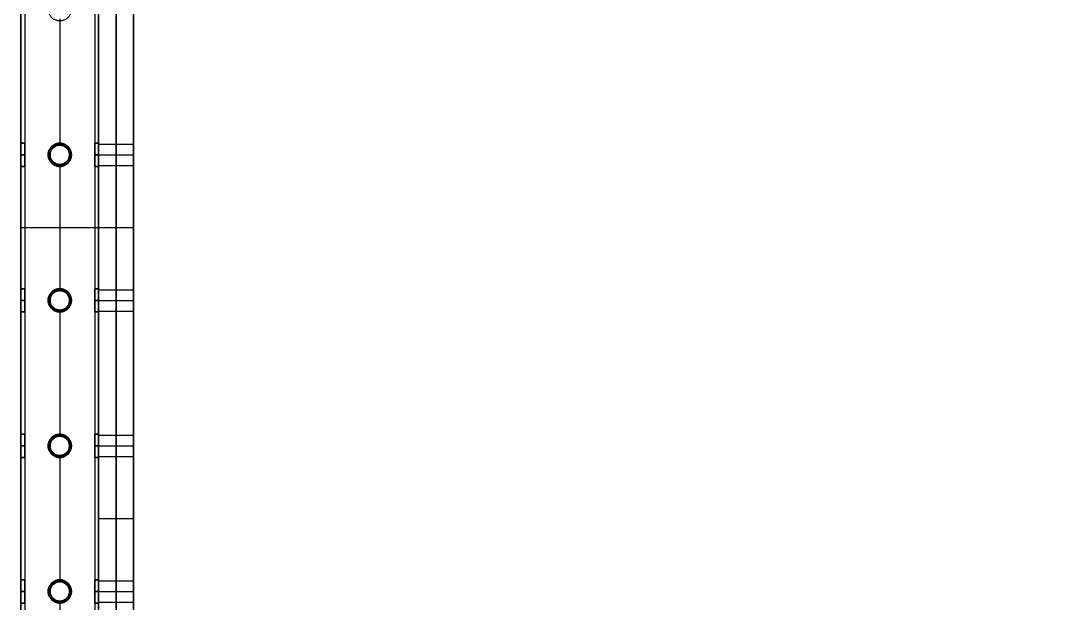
# Model space of a CAD drawing. Header units: millimetres. Extents: x -6529 to 809, y -8611 to 207.
# Drawn here: x -507 to 33, y -344 to -44 of the extents above; entities that cross this region are included whole.
import ezdxf

# ---------------------------------------------------------------- set-up
doc = ezdxf.new("R2010")
doc.units = ezdxf.units.MM
doc.header["$MEASUREMENT"] = 0
doc.layers.add('platen', color=7, linetype='Continuous', true_color=0x007f00)
doc.layers.add('staal', color=5, linetype='Continuous', true_color=0x0000ff)

# ---------------------------------------------------------------- blocks, each defined once
blk = doc.blocks.new('plaat base')
at = {"layer": 'platen'}
for p, q in [((20, -257), (20, -257, 18)), ((14.5, -262.5), (14.5, -262.5, 18)), ((25.5, -262.5), (25.5, -262.5, 18)), ((20, -268), (20, -268, 18))]:
    blk.add_line(p, q, dxfattribs=at)
for points in [[(0, 0), (0, -150), (0, -300)], [(0, 0, 18), (0, -150, 18), (0, -300, 18)], [(0, 0, 9), (0, -150, 9), (0, -300, 9)], [(0, -300), (0, -300, 9), (0, -300, 18)], [(0, -300), (29, -300), (58, -300)], [(0, -300, 18), (29, -300, 18), (58, -300, 18)], [(0, -300, 9), (29, -300, 9), (58, -300, 9)], [(29, -300), (29, -300, 9), (29, -300, 18)], [(58, -300), (58, -300, 9), (58, -300, 18)], [(58, -300), (58, -450), (58, -600)], [(58, -300, 18), (58, -450, 18), (58, -600, 18)], [(58, -300, 9), (58, -450, 9), (58, -600, 9)], [(58, -450), (58, -450, 9), (58, -450, 18)]]:
    blk.add_open_spline(points, degree=2, dxfattribs=at)
for points in [[(25.5, -262.5), (25.5, -268), (20, -268), (14.5, -268), (14.5, -262.5), (14.5, -257), (20, -257), (25.5, -257), (25.5, -262.5)], [(25.5, -262.5, 18), (25.5, -268, 18), (20, -268, 18), (14.5, -268, 18), (14.5, -262.5, 18), (14.5, -257, 18), (20, -257, 18), (25.5, -257, 18), (25.5, -262.5, 18)]]:
    blk.add_rational_spline(points, [1, 0.707106781187, 1, 0.707106781187, 1, 0.707106781187, 1, 0.707106781187, 1], degree=2, knots=[-31.415927, -31.415927, -31.415927, -23.561945, -23.561945, -15.707963, -15.707963, -7.853982, -7.853982, 0, 0, 0], dxfattribs=at)
blk = doc.blocks.new('top plaat')
at = {"layer": 'platen'}
for p, q in [((20, -275), (20, -275, 18)), ((14.5, -280.5), (14.5, -280.5, 18)), ((25.5, -280.5), (25.5, -280.5, 18)), ((20, -286), (20, -286, 18)), ((20, -350), (20, -350, 18)), ((14.5, -355.5), (14.5, -355.5, 18)), ((25.5, -355.5), (25.5, -355.5, 18)), ((20, -361), (20, -361, 18)), ((20, -425), (20, -425, 18)), ((14.5, -430.5), (14.5, -430.5, 18)), ((25.5, -430.5), (25.5, -430.5, 18)), ((20, -436), (20, -436, 18)), ((20, -500), (20, -500, 18)), ((14.5, -505.5), (14.5, -505.5, 18)), ((25.5, -505.5), (25.5, -505.5, 18)), ((20, -511), (20, -511, 18))]:
    blk.add_line(p, q, dxfattribs=at)
for points in [[(0, 0), (0, -309), (0, -618), (0, -927), (0, -1236)], [(0, 0, 18), (0, -309, 18), (0, -618, 18), (0, -927, 18), (0, -1236, 18)], [(0, 0, 9), (0, -309, 9), (0, -618, 9), (0, -927, 9), (0, -1236, 9)]]:
    blk.add_open_spline(points, degree=2, knots=[4655.052018, 4655.052018, 4655.052018, 5274.345164, 5274.345164, 5893.638309, 5893.638309, 5893.638309], dxfattribs=at)
for points, knots in [([(25.5, -280.5), (25.5, -286), (20, -286), (14.5, -286), (14.5, -280.5), (14.5, -275), (20, -275), (25.5, -275), (25.5, -280.5)], [-31.415927, -31.415927, -31.415927, -23.561945, -23.561945, -15.707963, -15.707963, -7.853982, -7.853982, 0, 0, 0]), ([(25.5, -280.5, 18), (25.5, -286, 18), (20, -286, 18), (14.5, -286, 18), (14.5, -280.5, 18), (14.5, -275, 18), (20, -275, 18), (25.5, -275, 18), (25.5, -280.5, 18)], [-31.415927, -31.415927, -31.415927, -23.561945, -23.561945, -15.707963, -15.707963, -7.853982, -7.853982, 0, 0, 0]), ([(25.5, -280.5, 9), (25.5, -275, 9), (20, -275, 9), (14.5, -275, 9), (14.5, -280.5, 9), (14.5, -286, 9), (20, -286, 9), (25.5, -286, 9), (25.5, -280.5, 9)], [0, 0, 0, 7.853982, 7.853982, 15.707963, 15.707963, 23.561945, 23.561945, 31.415927, 31.415927, 31.415927]), ([(25.5, -355.5), (25.5, -361), (20, -361), (14.5, -361), (14.5, -355.5), (14.5, -350), (20, -350), (25.5, -350), (25.5, -355.5)], [-31.415927, -31.415927, -31.415927, -23.561945, -23.561945, -15.707963, -15.707963, -7.853982, -7.853982, 0, 0, 0]), ([(25.5, -355.5, 18), (25.5, -361, 18), (20, -361, 18), (14.5, -361, 18), (14.5, -355.5, 18), (14.5, -350, 18), (20, -350, 18), (25.5, -350, 18), (25.5, -355.5, 18)], [-31.415927, -31.415927, -31.415927, -23.561945, -23.561945, -15.707963, -15.707963, -7.853982, -7.853982, 0, 0, 0]), ([(25.5, -355.5, 9), (25.5, -350, 9), (20, -350, 9), (14.5, -350, 9), (14.5, -355.5, 9), (14.5, -361, 9), (20, -361, 9), (25.5, -361, 9), (25.5, -355.5, 9)], [0, 0, 0, 7.853982, 7.853982, 15.707963, 15.707963, 23.561945, 23.561945, 31.415927, 31.415927, 31.415927]), ([(25.5, -430.5), (25.5, -436), (20, -436), (14.5, -436), (14.5, -430.5), (14.5, -425), (20, -425), (25.5, -425), (25.5, -430.5)], [-31.415927, -31.415927, -31.415927, -23.561945, -23.561945, -15.707963, -15.707963, -7.853982, -7.853982, 0, 0, 0]), ([(25.5, -430.5, 18), (25.5, -436, 18), (20, -436, 18), (14.5, -436, 18), (14.5, -430.5, 18), (14.5, -425, 18), (20, -425, 18), (25.5, -425, 18), (25.5, -430.5, 18)], [-31.415927, -31.415927, -31.415927, -23.561945, -23.561945, -15.707963, -15.707963, -7.853982, -7.853982, 0, 0, 0]), ([(25.5, -430.5, 9), (25.5, -425, 9), (20, -425, 9), (14.5, -425, 9), (14.5, -430.5, 9), (14.5, -436, 9), (20, -436, 9), (25.5, -436, 9), (25.5, -430.5, 9)], [0, 0, 0, 7.853982, 7.853982, 15.707963, 15.707963, 23.561945, 23.561945, 31.415927, 31.415927, 31.415927]), ([(25.5, -505.5), (25.5, -511), (20, -511), (14.5, -511), (14.5, -505.5), (14.5, -500), (20, -500), (25.5, -500), (25.5, -505.5)], [-31.415927, -31.415927, -31.415927, -23.561945, -23.561945, -15.707963, -15.707963, -7.853982, -7.853982, 0, 0, 0]), ([(25.5, -505.5, 18), (25.5, -511, 18), (20, -511, 18), (14.5, -511, 18), (14.5, -505.5, 18), (14.5, -500, 18), (20, -500, 18), (25.5, -500, 18), (25.5, -505.5, 18)], [-31.415927, -31.415927, -31.415927, -23.561945, -23.561945, -15.707963, -15.707963, -7.853982, -7.853982, 0, 0, 0]), ([(25.5, -505.5, 9), (25.5, -500, 9), (20, -500, 9), (14.5, -500, 9), (14.5, -505.5, 9), (14.5, -511, 9), (20, -511, 9), (25.5, -511, 9), (25.5, -505.5, 9)], [0, 0, 0, 7.853982, 7.853982, 15.707963, 15.707963, 23.561945, 23.561945, 31.415927, 31.415927, 31.415927])]:
    blk.add_rational_spline(points, [1, 0.707106781187, 1, 0.707106781187, 1, 0.707106781187, 1, 0.707106781187, 1], degree=2, knots=knots, dxfattribs=at)
blk = doc.blocks.new('plaat laag')
at = {"layer": 'platen'}
for p, q in [((-1.04, -315, 638), (16.96, -315.06, 638)), ((-1.06, -320.5, 643.5), (16.94, -320.56, 643.5)), ((-1.06, -320.5, 632.5), (16.94, -320.56, 632.5)), ((-1.08, -326, 638), (16.92, -326.06, 638)), ((-1.29, -390, -38), (16.71, -390.06, -38)), ((-1.31, -395.5, -43.5), (16.69, -395.56, -43.5)), ((-1.31, -395.5, -32.5), (16.69, -395.56, -32.5)), ((-1.33, -401, -38), (16.67, -401.06, -38)), ((-1.54, -465, -38), (16.46, -465.06, -38)), ((-1.56, -470.5, -43.5), (16.44, -470.56, -43.5)), ((-1.56, -470.5, -32.5), (16.44, -470.56, -32.5)), ((-1.57, -476, -38), (16.43, -476.06, -38)), ((-1.79, -540, -38), (16.21, -540.06, -38)), ((-1.8, -545.5, -43.5), (16.2, -545.56, -43.5)), ((-1.8, -545.5, -32.5), (16.2, -545.56, -32.5)), ((-1.82, -551, -38), (16.18, -551.06, -38))]:
    blk.add_line(p, q, dxfattribs=at)
for points in [[(-1.18, -358), (-0.59, -179), (0, 0)], [(7.82, -358.03), (8.41, -179.03), (9, -0.03)], [(16.82, -358.06), (17.41, -179.06), (18, -0.06)], [(-0.19, -58, 300), (-2.18, -658, 300), (-4.16, -1257.99, 300)], [(-0.19, -58, 658), (-0.69, -208, 658), (-1.18, -358, 658)], [(8.81, -58.03, 658), (8.31, -208.03, 658), (7.82, -358.03, 658)], [(17.81, -58.06, 300), (15.82, -658.06, 300), (13.84, -1258.05, 300)], [(17.81, -58.06, 658), (17.31, -208.06, 658), (16.82, -358.06, 658)], [(-1.18, -358, 600), (-1.68, -508, 600), (-2.18, -658, 600)], [(-2.18, -658, -58), (-1.68, -508, -58), (-1.18, -358, -58)], [(-1.18, -358, 658), (7.82, -358.03, 658), (16.82, -358.06, 658)], [(-1.18, -358, 658), (-1.18, -358, 629), (-1.18, -358, 600)], [(-1.18, -358, 600), (7.82, -358.03, 600), (16.82, -358.06, 600)], [(-1.18, -358, -58), (7.82, -358.03, -58), (16.82, -358.06, -58)], [(-1.18, -358, -58), (-1.18, -358, -29), (-1.18, -358)], [(-1.18, -358), (7.82, -358.03), (16.82, -358.06)], [(-1.18, -358, 629), (7.82, -358.03, 629), (16.82, -358.06, 629)], [(-1.18, -358, -29), (7.82, -358.03, -29), (16.82, -358.06, -29)], [(7.82, -358.03, 600), (7.32, -508.03, 600), (6.82, -658.03, 600)], [(6.82, -658.03, -58), (7.32, -508.03, -58), (7.82, -358.03, -58)], [(7.82, -358.03, 658), (7.82, -358.03, 629), (7.82, -358.03, 600)], [(7.82, -358.03, -58), (7.82, -358.03, -29), (7.82, -358.03)], [(16.82, -358.06, 600), (16.32, -508.06, 600), (15.82, -658.06, 600)], [(15.82, -658.06, -58), (16.32, -508.06, -58), (16.82, -358.06, -58)], [(16.82, -358.06, 658), (16.82, -358.06, 629), (16.82, -358.06, 600)], [(16.82, -358.06, -58), (16.82, -358.06, -29), (16.82, -358.06)], [(-1.68, -508, 600), (7.32, -508.03, 600), (16.32, -508.06, 600)], [(-1.68, -508, -58), (7.32, -508.03, -58), (16.32, -508.06, -58)]]:
    blk.add_open_spline(points, degree=2, dxfattribs=at)
for points in [[(-1.06, -320.5, 643.5), (-1.04, -315, 643.5), (-1.04, -315, 638), (-1.04, -315, 632.5), (-1.06, -320.5, 632.5), (-1.08, -326, 632.5), (-1.08, -326, 638), (-1.08, -326, 643.5), (-1.06, -320.5, 643.5)], [(16.94, -320.56, 643.5), (16.96, -315.06, 643.5), (16.96, -315.06, 638), (16.96, -315.06, 632.5), (16.94, -320.56, 632.5), (16.92, -326.06, 632.5), (16.92, -326.06, 638), (16.92, -326.06, 643.5), (16.94, -320.56, 643.5)], [(-1.31, -395.5, -43.5), (-1.33, -401, -43.5), (-1.33, -401, -38), (-1.33, -401, -32.5), (-1.31, -395.5, -32.5), (-1.29, -390, -32.5), (-1.29, -390, -38), (-1.29, -390, -43.5), (-1.31, -395.5, -43.5)], [(16.69, -395.56, -43.5), (16.67, -401.06, -43.5), (16.67, -401.06, -38), (16.67, -401.06, -32.5), (16.69, -395.56, -32.5), (16.71, -390.06, -32.5), (16.71, -390.06, -38), (16.71, -390.06, -43.5), (16.69, -395.56, -43.5)], [(-1.56, -470.5, -43.5), (-1.57, -476, -43.5), (-1.57, -476, -38), (-1.57, -476, -32.5), (-1.56, -470.5, -32.5), (-1.54, -465, -32.5), (-1.54, -465, -38), (-1.54, -465, -43.5), (-1.56, -470.5, -43.5)], [(16.44, -470.56, -43.5), (16.43, -476.06, -43.5), (16.43, -476.06, -38), (16.43, -476.06, -32.5), (16.44, -470.56, -32.5), (16.46, -465.06, -32.5), (16.46, -465.06, -38), (16.46, -465.06, -43.5), (16.44, -470.56, -43.5)], [(-1.8, -545.5, -43.5), (-1.82, -551, -43.5), (-1.82, -551, -38), (-1.82, -551, -32.5), (-1.8, -545.5, -32.5), (-1.79, -540, -32.5), (-1.79, -540, -38), (-1.79, -540, -43.5), (-1.8, -545.5, -43.5)], [(16.2, -545.56, -43.5), (16.18, -551.06, -43.5), (16.18, -551.06, -38), (16.18, -551.06, -32.5), (16.2, -545.56, -32.5), (16.21, -540.06, -32.5), (16.21, -540.06, -38), (16.21, -540.06, -43.5), (16.2, -545.56, -43.5)]]:
    blk.add_rational_spline(points, [1, 0.707106781187, 1, 0.707106781187, 1, 0.707106781187, 1, 0.707106781187, 1], degree=2, knots=[-31.415927, -31.415927, -31.415927, -23.561945, -23.561945, -15.707963, -15.707963, -7.853982, -7.853982, 0, 0, 0], dxfattribs=at)

msp = doc.modelspace()

# ---------------------------------------------------------------- linework, layer by layer
at = {"layer": 'staal'}
for p, q in [((-506.97, -107.13, 20), (-504.97, -107.13, 20)), ((-504.97, -107.13, 696), (-506.97, -107.13, 696)), ((-486.97, -107.13, 38), (-486.97, -107.13, 40)), ((-486.97, -107.13), (-486.97, -107.13, 2)), ((-468.97, -107.13, 20), (-466.97, -107.13, 20)), ((-466.97, -107.13, 696), (-468.97, -107.13, 696)), ((-506.97, -113.13, 14), (-504.97, -113.13, 14)), ((-506.97, -113.13, 26), (-504.97, -113.13, 26)), ((-504.97, -113.13, 690), (-506.97, -113.13, 690)), ((-504.97, -113.13, 702), (-506.97, -113.13, 702)), ((-492.97, -113.13, 38), (-492.97, -113.13, 40)), ((-492.97, -113.13), (-492.97, -113.13, 2)), ((-491.97, -113.13, 714), (-491.97, -113.13, 716)), ((-491.97, -113.13, 676), (-491.97, -113.13, 678)), ((-486.97, -108.13, 714), (-486.97, -108.13, 716)), ((-486.97, -108.13, 676), (-486.97, -108.13, 678)), ((-481.97, -113.13, 676), (-481.97, -113.13, 678)), ((-481.97, -113.13, 714), (-481.97, -113.13, 716)), ((-480.97, -113.13, 38), (-480.97, -113.13, 40)), ((-480.97, -113.13), (-480.97, -113.13, 2)), ((-468.97, -113.13, 14), (-466.97, -113.13, 14)), ((-468.97, -113.13, 26), (-466.97, -113.13, 26)), ((-466.97, -113.13, 690), (-468.97, -113.13, 690)), ((-466.97, -113.13, 702), (-468.97, -113.13, 702)), ((-486.97, -118.13, 714), (-486.97, -118.13, 716)), ((-486.97, -118.13, 676), (-486.97, -118.13, 678)), ((-506.97, -119.13, 20), (-504.97, -119.13, 20)), ((-504.97, -119.13, 696), (-506.97, -119.13, 696)), ((-486.97, -119.13, 38), (-486.97, -119.13, 40)), ((-486.97, -119.13), (-486.97, -119.13, 2)), ((-468.97, -119.13, 20), (-466.97, -119.13, 20)), ((-466.97, -119.13, 696), (-468.97, -119.13, 696)), ((-506.97, -182.13, 20), (-504.97, -182.13, 20)), ((-504.97, -182.13, 696), (-506.97, -182.13, 696)), ((-486.97, -182.13, 38), (-486.97, -182.13, 40)), ((-486.97, -182.13), (-486.97, -182.13, 2)), ((-486.97, -183.13, 714), (-486.97, -183.13, 716)), ((-486.97, -183.13, 676), (-486.97, -183.13, 678)), ((-468.97, -182.13, 20), (-466.97, -182.13, 20)), ((-466.97, -182.13, 696), (-468.97, -182.13, 696)), ((-506.97, -188.13, 14), (-504.97, -188.13, 14)), ((-506.97, -188.13, 26), (-504.97, -188.13, 26)), ((-504.97, -188.13, 690), (-506.97, -188.13, 690)), ((-504.97, -188.13, 702), (-506.97, -188.13, 702)), ((-492.97, -188.13, 38), (-492.97, -188.13, 40)), ((-492.97, -188.13), (-492.97, -188.13, 2)), ((-491.97, -188.13, 714), (-491.97, -188.13, 716)), ((-491.97, -188.13, 676), (-491.97, -188.13, 678)), ((-481.97, -188.13, 676), (-481.97, -188.13, 678)), ((-481.97, -188.13, 714), (-481.97, -188.13, 716)), ((-480.97, -188.13, 38), (-480.97, -188.13, 40)), ((-480.97, -188.13), (-480.97, -188.13, 2)), ((-468.97, -188.13, 14), (-466.97, -188.13, 14)), ((-468.97, -188.13, 26), (-466.97, -188.13, 26)), ((-466.97, -188.13, 690), (-468.97, -188.13, 690)), ((-466.97, -188.13, 702), (-468.97, -188.13, 702)), ((-506.97, -194.13, 20), (-504.97, -194.13, 20)), ((-504.97, -194.13, 696), (-506.97, -194.13, 696)), ((-486.97, -193.13, 714), (-486.97, -193.13, 716)), ((-486.97, -193.13, 676), (-486.97, -193.13, 678)), ((-486.97, -194.13, 38), (-486.97, -194.13, 40)), ((-486.97, -194.13), (-486.97, -194.13, 2)), ((-468.97, -194.13, 20), (-466.97, -194.13, 20)), ((-466.97, -194.13, 696), (-468.97, -194.13, 696)), ((-506.97, -257.13, 20), (-504.97, -257.13, 20)), ((-504.97, -257.13, 696), (-506.97, -257.13, 696)), ((-486.97, -257.13, 38), (-486.97, -257.13, 40)), ((-486.97, -257.13), (-486.97, -257.13, 2)), ((-486.97, -258.13, 714), (-486.97, -258.13, 716)), ((-486.97, -258.13, 676), (-486.97, -258.13, 678)), ((-468.97, -257.13, 20), (-466.97, -257.13, 20)), ((-466.97, -257.13, 696), (-468.97, -257.13, 696)), ((-506.97, -263.13, 14), (-504.97, -263.13, 14)), ((-506.97, -263.13, 26), (-504.97, -263.13, 26)), ((-504.97, -263.13, 690), (-506.97, -263.13, 690)), ((-504.97, -263.13, 702), (-506.97, -263.13, 702)), ((-492.97, -263.13, 38), (-492.97, -263.13, 40)), ((-492.97, -263.13), (-492.97, -263.13, 2)), ((-491.97, -263.13, 714), (-491.97, -263.13, 716)), ((-491.97, -263.13, 676), (-491.97, -263.13, 678)), ((-481.97, -263.13, 676), (-481.97, -263.13, 678)), ((-481.97, -263.13, 714), (-481.97, -263.13, 716)), ((-480.97, -263.13, 38), (-480.97, -263.13, 40)), ((-480.97, -263.13), (-480.97, -263.13, 2)), ((-468.97, -263.13, 14), (-466.97, -263.13, 14)), ((-468.97, -263.13, 26), (-466.97, -263.13, 26)), ((-466.97, -263.13, 690), (-468.97, -263.13, 690)), ((-466.97, -263.13, 702), (-468.97, -263.13, 702)), ((-506.97, -269.13, 20), (-504.97, -269.13, 20)), ((-504.97, -269.13, 696), (-506.97, -269.13, 696)), ((-486.97, -268.13, 714), (-486.97, -268.13, 716)), ((-486.97, -268.13, 676), (-486.97, -268.13, 678)), ((-486.97, -269.13, 38), (-486.97, -269.13, 40)), ((-486.97, -269.13), (-486.97, -269.13, 2)), ((-468.97, -269.13, 20), (-466.97, -269.13, 20)), ((-466.97, -269.13, 696), (-468.97, -269.13, 696)), ((-506.97, -332.13, 20), (-504.97, -332.13, 20)), ((-504.97, -332.13, 696), (-506.97, -332.13, 696)), ((-486.97, -332.13, 38), (-486.97, -332.13, 40)), ((-486.97, -332.13), (-486.97, -332.13, 2)), ((-486.97, -333.13, 714), (-486.97, -333.13, 716)), ((-486.97, -333.13, 676), (-486.97, -333.13, 678)), ((-468.97, -332.13, 20), (-466.97, -332.13, 20)), ((-466.97, -332.13, 696), (-468.97, -332.13, 696)), ((-506.97, -338.13, 14), (-504.97, -338.13, 14)), ((-506.97, -338.13, 26), (-504.97, -338.13, 26)), ((-504.97, -338.13, 690), (-506.97, -338.13, 690)), ((-504.97, -338.13, 702), (-506.97, -338.13, 702)), ((-492.97, -338.13, 38), (-492.97, -338.13, 40)), ((-492.97, -338.13), (-492.97, -338.13, 2)), ((-491.97, -338.13, 714), (-491.97, -338.13, 716)), ((-491.97, -338.13, 676), (-491.97, -338.13, 678)), ((-481.97, -338.13, 676), (-481.97, -338.13, 678)), ((-481.97, -338.13, 714), (-481.97, -338.13, 716)), ((-480.97, -338.13, 38), (-480.97, -338.13, 40)), ((-480.97, -338.13), (-480.97, -338.13, 2)), ((-468.97, -338.13, 14), (-466.97, -338.13, 14)), ((-468.97, -338.13, 26), (-466.97, -338.13, 26)), ((-466.97, -338.13, 690), (-468.97, -338.13, 690)), ((-466.97, -338.13, 702), (-468.97, -338.13, 702)), ((-506.97, -344.13, 20), (-504.97, -344.13, 20)), ((-504.97, -344.13, 696), (-506.97, -344.13, 696)), ((-486.97, -343.13, 714), (-486.97, -343.13, 716)), ((-486.97, -343.13, 676), (-486.97, -343.13, 678)), ((-486.97, -344.13, 38), (-486.97, -344.13, 40)), ((-486.97, -344.13), (-486.97, -344.13, 2)), ((-468.97, -344.13, 20), (-466.97, -344.13, 20)), ((-466.97, -344.13, 696), (-468.97, -344.13, 696))]:
    msp.add_line(p, q, dxfattribs=at)
for points in [[(-506.97, 207.37), (809.03, 207.37), (809.03, -1108.63), (-506.97, -1108.63)], [(-466.97, 167.37), (769.03, 167.37), (769.03, -1068.63), (-466.97, -1068.63)]]:
    msp.add_lwpolyline(points, close=True, dxfattribs=at)
for centre in [(-486.97, -113.13, 676), (-486.97, -113.13, 715), (-486.97, -113.13, 677), (-486.97, -188.13, 676), (-486.97, -188.13, 715), (-486.97, -188.13, 677), (-486.97, -263.13, 676), (-486.97, -263.13, 715), (-486.97, -263.13, 677), (-486.97, -338.13, 676), (-486.97, -338.13, 715), (-486.97, -338.13, 677)]:
    msp.add_circle(centre, 5, dxfattribs=at)
for points in [[(-506.97, 207.37), (-506.97, -450.63), (-506.97, -1108.63)], [(-506.97, 207.37, 40), (-506.97, -450.63, 40), (-506.97, -1108.63, 40)], [(-506.97, 207.37, 676), (-506.97, -450.63, 676), (-506.97, -1108.63, 676)], [(-506.97, 207.37, 716), (-506.97, -450.63, 716), (-506.97, -1108.63, 716)], [(-504.97, 205.37, 38), (-504.97, -450.63, 38), (-504.97, -1106.63, 38)], [(-504.97, 205.37, 2), (-504.97, -450.63, 2), (-504.97, -1106.63, 2)], [(-504.97, 205.37, 714), (-504.97, -450.63, 714), (-504.97, -1106.63, 714)], [(-504.97, 205.37, 678), (-504.97, -450.63, 678), (-504.97, -1106.63, 678)], [(-468.97, 169.37, 38), (-468.97, -450.63, 38), (-468.97, -1070.63, 38)], [(-468.97, 169.37, 2), (-468.97, -450.63, 2), (-468.97, -1070.63, 2)], [(-468.97, 169.37, 714), (-468.97, -450.63, 714), (-468.97, -1070.63, 714)], [(-468.97, 169.37, 678), (-468.97, -450.63, 678), (-468.97, -1070.63, 678)], [(-466.97, 167.37), (-466.97, -450.63), (-466.97, -1068.63)], [(-466.97, 167.37, 40), (-466.97, -450.63, 40), (-466.97, -1068.63, 40)], [(-466.97, 167.37, 676), (-466.97, -450.63, 676), (-466.97, -1068.63, 676)], [(-466.97, 167.37, 716), (-466.97, -450.63, 716), (-466.97, -1068.63, 716)], [(-486.97, -43.13, 716), (-486.97, -75.63, 716), (-486.97, -108.13, 716)], [(-486.97, -43.13, 714), (-486.97, -75.63, 714), (-486.97, -108.13, 714)], [(-486.97, -43.13, 678), (-486.97, -75.63, 678), (-486.97, -108.13, 678)], [(-486.97, -43.13, 676), (-486.97, -75.63, 676), (-486.97, -108.13, 676)], [(-506.97, -44.13, 20), (-506.97, -75.63, 20), (-506.97, -107.13, 20)], [(-506.97, -44.13, 696), (-506.97, -75.63, 696), (-506.97, -107.13, 696)], [(-504.97, -44.13, 20), (-504.97, -75.63, 20), (-504.97, -107.13, 20)], [(-504.97, -44.13, 696), (-504.97, -75.63, 696), (-504.97, -107.13, 696)], [(-486.97, -44.13, 40), (-486.97, -75.63, 40), (-486.97, -107.13, 40)], [(-486.97, -44.13, 38), (-486.97, -75.63, 38), (-486.97, -107.13, 38)], [(-486.97, -44.13, 2), (-486.97, -75.63, 2), (-486.97, -107.13, 2)], [(-486.97, -44.13), (-486.97, -75.63), (-486.97, -107.13)], [(-468.97, -44.13, 20), (-468.97, -75.63, 20), (-468.97, -107.13, 20)], [(-468.97, -44.13, 696), (-468.97, -75.63, 696), (-468.97, -107.13, 696)], [(-466.97, -44.13, 20), (-466.97, -75.63, 20), (-466.97, -107.13, 20)], [(-466.97, -44.13, 696), (-466.97, -75.63, 696), (-466.97, -107.13, 696)], [(-486.97, -118.13, 716), (-486.97, -150.63, 716), (-486.97, -183.13, 716)], [(-486.97, -118.13, 714), (-486.97, -150.63, 714), (-486.97, -183.13, 714)], [(-486.97, -118.13, 678), (-486.97, -150.63, 678), (-486.97, -183.13, 678)], [(-486.97, -118.13, 676), (-486.97, -150.63, 676), (-486.97, -183.13, 676)], [(-506.97, -119.13, 20), (-506.97, -150.63, 20), (-506.97, -182.13, 20)], [(-506.97, -119.13, 696), (-506.97, -150.63, 696), (-506.97, -182.13, 696)], [(-504.97, -119.13, 20), (-504.97, -150.63, 20), (-504.97, -182.13, 20)], [(-504.97, -119.13, 696), (-504.97, -150.63, 696), (-504.97, -182.13, 696)], [(-486.97, -119.13, 40), (-486.97, -150.63, 40), (-486.97, -182.13, 40)], [(-486.97, -119.13, 38), (-486.97, -150.63, 38), (-486.97, -182.13, 38)], [(-486.97, -119.13, 2), (-486.97, -150.63, 2), (-486.97, -182.13, 2)], [(-486.97, -119.13), (-486.97, -150.63), (-486.97, -182.13)], [(-468.97, -119.13, 20), (-468.97, -150.63, 20), (-468.97, -182.13, 20)], [(-468.97, -119.13, 696), (-468.97, -150.63, 696), (-468.97, -182.13, 696)], [(-466.97, -119.13, 20), (-466.97, -150.63, 20), (-466.97, -182.13, 20)], [(-466.97, -119.13, 696), (-466.97, -150.63, 696), (-466.97, -182.13, 696)], [(-506.97, -194.13, 20), (-506.97, -225.63, 20), (-506.97, -257.13, 20)], [(-506.97, -194.13, 696), (-506.97, -225.63, 696), (-506.97, -257.13, 696)], [(-504.97, -194.13, 20), (-504.97, -225.63, 20), (-504.97, -257.13, 20)], [(-504.97, -194.13, 696), (-504.97, -225.63, 696), (-504.97, -257.13, 696)], [(-486.97, -193.13, 716), (-486.97, -225.63, 716), (-486.97, -258.13, 716)], [(-486.97, -193.13, 714), (-486.97, -225.63, 714), (-486.97, -258.13, 714)], [(-486.97, -193.13, 678), (-486.97, -225.63, 678), (-486.97, -258.13, 678)], [(-486.97, -193.13, 676), (-486.97, -225.63, 676), (-486.97, -258.13, 676)], [(-486.97, -194.13, 40), (-486.97, -225.63, 40), (-486.97, -257.13, 40)], [(-486.97, -194.13, 38), (-486.97, -225.63, 38), (-486.97, -257.13, 38)], [(-486.97, -194.13, 2), (-486.97, -225.63, 2), (-486.97, -257.13, 2)], [(-486.97, -194.13), (-486.97, -225.63), (-486.97, -257.13)], [(-468.97, -194.13, 20), (-468.97, -225.63, 20), (-468.97, -257.13, 20)], [(-468.97, -194.13, 696), (-468.97, -225.63, 696), (-468.97, -257.13, 696)], [(-466.97, -194.13, 20), (-466.97, -225.63, 20), (-466.97, -257.13, 20)], [(-466.97, -194.13, 696), (-466.97, -225.63, 696), (-466.97, -257.13, 696)], [(-506.97, -269.13, 20), (-506.97, -300.63, 20), (-506.97, -332.13, 20)], [(-506.97, -269.13, 696), (-506.97, -300.63, 696), (-506.97, -332.13, 696)], [(-504.97, -269.13, 20), (-504.97, -300.63, 20), (-504.97, -332.13, 20)], [(-504.97, -269.13, 696), (-504.97, -300.63, 696), (-504.97, -332.13, 696)], [(-486.97, -268.13, 716), (-486.97, -300.63, 716), (-486.97, -333.13, 716)], [(-486.97, -268.13, 714), (-486.97, -300.63, 714), (-486.97, -333.13, 714)], [(-486.97, -268.13, 678), (-486.97, -300.63, 678), (-486.97, -333.13, 678)], [(-486.97, -268.13, 676), (-486.97, -300.63, 676), (-486.97, -333.13, 676)], [(-486.97, -269.13, 40), (-486.97, -300.63, 40), (-486.97, -332.13, 40)], [(-486.97, -269.13, 38), (-486.97, -300.63, 38), (-486.97, -332.13, 38)], [(-486.97, -269.13, 2), (-486.97, -300.63, 2), (-486.97, -332.13, 2)], [(-486.97, -269.13), (-486.97, -300.63), (-486.97, -332.13)], [(-468.97, -269.13, 20), (-468.97, -300.63, 20), (-468.97, -332.13, 20)], [(-468.97, -269.13, 696), (-468.97, -300.63, 696), (-468.97, -332.13, 696)], [(-466.97, -269.13, 20), (-466.97, -300.63, 20), (-466.97, -332.13, 20)], [(-466.97, -269.13, 696), (-466.97, -300.63, 696), (-466.97, -332.13, 696)], [(-506.97, -344.13, 20), (-506.97, -375.63, 20), (-506.97, -407.13, 20)], [(-506.97, -344.13, 696), (-506.97, -375.63, 696), (-506.97, -407.13, 696)], [(-504.97, -344.13, 696), (-504.97, -375.63, 696), (-504.97, -407.13, 696)], [(-486.97, -343.13, 716), (-486.97, -375.63, 716), (-486.97, -408.13, 716)], [(-486.97, -343.13, 714), (-486.97, -375.63, 714), (-486.97, -408.13, 714)], [(-486.97, -343.13, 678), (-486.97, -375.63, 678), (-486.97, -408.13, 678)], [(-486.97, -343.13, 676), (-486.97, -375.63, 676), (-486.97, -408.13, 676)], [(-468.97, -344.13, 696), (-468.97, -375.63, 696), (-468.97, -407.13, 696)], [(-466.97, -344.13, 696), (-466.97, -375.63, 696), (-466.97, -407.13, 696)]]:
    msp.add_open_spline(points, degree=2, dxfattribs=at)
for points, weights, knots in [([(-480.97, -38.13, 38), (-480.97, -32.13, 38), (-486.97, -32.13, 38), (-492.97, -32.13, 38), (-492.97, -38.13, 38), (-492.97, -44.13, 38), (-486.97, -44.13, 38), (-480.97, -44.13, 38), (-480.97, -38.13, 38)], [1, 0.707106781187, 1, 0.707106781187, 1, 0.707106781187, 1, 0.707106781187, 1], [0, 0, 0, 7.853982, 7.853982, 15.707963, 15.707963, 23.561945, 23.561945, 31.415927, 31.415927, 31.415927]), ([(-480.97, -38.13), (-480.97, -32.13), (-486.97, -32.13), (-492.97, -32.13), (-492.97, -38.13), (-492.97, -44.13), (-486.97, -44.13), (-480.97, -44.13), (-480.97, -38.13)], [1, 0.707106781187, 1, 0.707106781187, 1, 0.707106781187, 1, 0.707106781187, 1], [0, 0, 0, 7.853982, 7.853982, 15.707963, 15.707963, 23.561945, 23.561945, 31.415927, 31.415927, 31.415927]), ([(-506.97, -113.13, 14), (-506.97, -107.13, 14), (-506.97, -107.13, 20), (-506.97, -107.13, 26), (-506.97, -113.13, 26), (-506.97, -119.13, 26), (-506.97, -119.13, 20), (-506.97, -119.13, 14), (-506.97, -113.13, 14)], [1, 0.707106781187, 1, 0.707106781187, 1, 0.707106781187, 1, 0.707106781187, 1], [0, 0, 0, 7.853982, 7.853982, 15.707963, 15.707963, 23.561945, 23.561945, 31.415927, 31.415927, 31.415927]), ([(-506.97, -113.13, 690), (-506.97, -107.13, 690), (-506.97, -107.13, 696), (-506.97, -107.13, 702), (-506.97, -113.13, 702), (-506.97, -119.13, 702), (-506.97, -119.13, 696), (-506.97, -119.13, 690), (-506.97, -113.13, 690)], [1, 0.707106781187, 1, 0.707106781187, 1, 0.707106781187, 1, 0.707106781187, 1], [0, 0, 0, 7.853982, 7.853982, 15.707963, 15.707963, 23.561945, 23.561945, 31.415927, 31.415927, 31.415927]), ([(-504.97, -113.13, 14), (-504.97, -119.13, 14), (-504.97, -119.13, 20), (-504.97, -119.13, 26), (-504.97, -113.13, 26), (-504.97, -107.13, 26), (-504.97, -107.13, 20), (-504.97, -107.13, 14), (-504.97, -113.13, 14)], [1, 0.707106781187, 1, 0.707106781187, 1, 0.707106781187, 1, 0.707106851018, 0.999999860338], [-31.415927, -31.415927, -31.415927, -23.561944, -23.561944, -15.707962, -15.707962, -7.85398, -7.85398, 0, 0, 0]), ([(-504.97, -113.13, 690), (-504.97, -119.13, 690), (-504.97, -119.13, 696), (-504.97, -119.13, 702), (-504.97, -113.13, 702), (-504.97, -107.13, 702), (-504.97, -107.13, 696), (-504.97, -107.13, 690), (-504.97, -113.13, 690)], [1, 0.707106781187, 1, 0.707106781187, 1, 0.707106781187, 1, 0.707106851018, 0.999999860338], [-31.415927, -31.415927, -31.415927, -23.561944, -23.561944, -15.707962, -15.707962, -7.85398, -7.85398, 0, 0, 0]), ([(-480.97, -113.13, 40), (-480.97, -119.13, 40), (-486.97, -119.13, 40), (-492.97, -119.13, 40), (-492.97, -113.13, 40), (-492.97, -107.13, 40), (-486.97, -107.13, 40), (-480.97, -107.13, 40), (-480.97, -113.13, 40)], [1, 0.707106781187, 1, 0.707106781187, 1, 0.707106781187, 1, 0.707106781187, 1], [-31.415927, -31.415927, -31.415927, -23.561945, -23.561945, -15.707963, -15.707963, -7.853982, -7.853982, 0, 0, 0]), ([(-480.97, -113.13, 38), (-480.97, -107.13, 38), (-486.97, -107.13, 38), (-492.97, -107.13, 38), (-492.97, -113.13, 38), (-492.97, -119.13, 38), (-486.97, -119.13, 38), (-480.97, -119.13, 38), (-480.97, -113.13, 38)], [1, 0.707106781187, 1, 0.707106781187, 1, 0.707106781187, 1, 0.707106781187, 1], [0, 0, 0, 7.853982, 7.853982, 15.707963, 15.707963, 23.561945, 23.561945, 31.415927, 31.415927, 31.415927]), ([(-480.97, -113.13, 2), (-480.97, -119.13, 2), (-486.97, -119.13, 2), (-492.97, -119.13, 2), (-492.97, -113.13, 2), (-492.97, -107.13, 2), (-486.97, -107.13, 2), (-480.97, -107.13, 2), (-480.97, -113.13, 2)], [1, 0.707106781187, 1, 0.707106781187, 1, 0.707106781187, 1, 0.707106781187, 1], [-31.415927, -31.415927, -31.415927, -23.561945, -23.561945, -15.707963, -15.707963, -7.853982, -7.853982, 0, 0, 0]), ([(-480.97, -113.13), (-480.97, -107.13), (-486.97, -107.13), (-492.97, -107.13), (-492.97, -113.13), (-492.97, -119.13), (-486.97, -119.13), (-480.97, -119.13), (-480.97, -113.13)], [1, 0.707106781187, 1, 0.707106781187, 1, 0.707106781187, 1, 0.707106781187, 1], [0, 0, 0, 7.853982, 7.853982, 15.707963, 15.707963, 23.561945, 23.561945, 31.415927, 31.415927, 31.415927]), ([(-468.97, -113.13, 14), (-468.97, -107.13, 14), (-468.97, -107.13, 20), (-468.97, -107.13, 26), (-468.97, -113.13, 26), (-468.97, -119.13, 26), (-468.97, -119.13, 20), (-468.97, -119.13, 14), (-468.97, -113.13, 14)], [1, 0.707106781187, 1, 0.707106781187, 1, 0.707106781187, 1, 0.707106781187, 1], [0, 0, 0, 7.853982, 7.853982, 15.707963, 15.707963, 23.561945, 23.561945, 31.415927, 31.415927, 31.415927]), ([(-468.97, -113.13, 690), (-468.97, -107.13, 690), (-468.97, -107.13, 696), (-468.97, -107.13, 702), (-468.97, -113.13, 702), (-468.97, -119.13, 702), (-468.97, -119.13, 696), (-468.97, -119.13, 690), (-468.97, -113.13, 690)], [1, 0.707106781187, 1, 0.707106781187, 1, 0.707106781187, 1, 0.707106781187, 1], [0, 0, 0, 7.853982, 7.853982, 15.707963, 15.707963, 23.561945, 23.561945, 31.415927, 31.415927, 31.415927]), ([(-466.97, -113.13, 14), (-466.97, -119.13, 14), (-466.97, -119.13, 20), (-466.97, -119.13, 26), (-466.97, -113.13, 26), (-466.97, -107.13, 26), (-466.97, -107.13, 20), (-466.97, -107.13, 14), (-466.97, -113.13, 14)], [1, 0.707106781187, 1, 0.707106781187, 1, 0.707106781187, 1, 0.707106781187, 1], [-31.415927, -31.415927, -31.415927, -23.561945, -23.561945, -15.707963, -15.707963, -7.853982, -7.853982, 0, 0, 0]), ([(-466.97, -113.13, 690), (-466.97, -119.13, 690), (-466.97, -119.13, 696), (-466.97, -119.13, 702), (-466.97, -113.13, 702), (-466.97, -107.13, 702), (-466.97, -107.13, 696), (-466.97, -107.13, 690), (-466.97, -113.13, 690)], [1, 0.707106781187, 1, 0.707106781187, 1, 0.707106781187, 1, 0.707106781187, 1], [-31.415927, -31.415927, -31.415927, -23.561945, -23.561945, -15.707963, -15.707963, -7.853982, -7.853982, 0, 0, 0]), ([(-481.97, -113.13, 716), (-481.97, -118.13, 716), (-486.97, -118.13, 716), (-491.97, -118.13, 716), (-491.97, -113.13, 716), (-491.97, -108.13, 716), (-486.97, -108.13, 716), (-481.97, -108.13, 716), (-481.97, -113.13, 716)], [1, 0.707106781187, 1, 0.707106781187, 1, 0.707106781187, 1, 0.707106781187, 1], [-31.415927, -31.415927, -31.415927, -23.561945, -23.561945, -15.707963, -15.707963, -7.853982, -7.853982, 0, 0, 0]), ([(-481.97, -113.13, 714), (-481.97, -108.13, 714), (-486.97, -108.13, 714), (-491.97, -108.13, 714), (-491.97, -113.13, 714), (-491.97, -118.13, 714), (-486.97, -118.13, 714), (-481.97, -118.13, 714), (-481.97, -113.13, 714)], [1, 0.707106781187, 1, 0.707106781187, 1, 0.707106781187, 1, 0.707106781187, 1], [0, 0, 0, 7.853982, 7.853982, 15.707963, 15.707963, 23.561945, 23.561945, 31.415927, 31.415927, 31.415927]), ([(-481.97, -113.13, 678), (-481.97, -118.13, 678), (-486.97, -118.13, 678), (-491.97, -118.13, 678), (-491.97, -113.13, 678), (-491.97, -108.13, 678), (-486.97, -108.13, 678), (-481.97, -108.13, 678), (-481.97, -113.13, 678)], [1, 0.707106781187, 1, 0.707106781187, 1, 0.707106781187, 1, 0.707106781187, 1], [-31.415927, -31.415927, -31.415927, -23.561945, -23.561945, -15.707963, -15.707963, -7.853982, -7.853982, 0, 0, 0]), ([(-506.97, -188.13, 14), (-506.97, -182.13, 14), (-506.97, -182.13, 20), (-506.97, -182.13, 26), (-506.97, -188.13, 26), (-506.97, -194.13, 26), (-506.97, -194.13, 20), (-506.97, -194.13, 14), (-506.97, -188.13, 14)], [1, 0.707106781187, 1, 0.707106781187, 1, 0.707106781187, 1, 0.707106781187, 1], [0, 0, 0, 7.853982, 7.853982, 15.707963, 15.707963, 23.561945, 23.561945, 31.415927, 31.415927, 31.415927]), ([(-506.97, -188.13, 690), (-506.97, -182.13, 690), (-506.97, -182.13, 696), (-506.97, -182.13, 702), (-506.97, -188.13, 702), (-506.97, -194.13, 702), (-506.97, -194.13, 696), (-506.97, -194.13, 690), (-506.97, -188.13, 690)], [1, 0.707106781187, 1, 0.707106781187, 1, 0.707106781187, 1, 0.707106781187, 1], [0, 0, 0, 7.853982, 7.853982, 15.707963, 15.707963, 23.561945, 23.561945, 31.415927, 31.415927, 31.415927]), ([(-504.97, -188.13, 14), (-504.97, -194.13, 14), (-504.97, -194.13, 20), (-504.97, -194.13, 26), (-504.97, -188.13, 26), (-504.97, -182.13, 26), (-504.97, -182.13, 20), (-504.97, -182.13, 14), (-504.97, -188.13, 14)], [1, 0.707106781187, 1, 0.707106781187, 1, 0.707106781187, 1, 0.707106781187, 1], [-31.415927, -31.415927, -31.415927, -23.561945, -23.561945, -15.707963, -15.707963, -7.853982, -7.853982, 0, 0, 0]), ([(-504.97, -188.13, 690), (-504.97, -194.13, 690), (-504.97, -194.13, 696), (-504.97, -194.13, 702), (-504.97, -188.13, 702), (-504.97, -182.13, 702), (-504.97, -182.13, 696), (-504.97, -182.13, 690), (-504.97, -188.13, 690)], [1, 0.707106781187, 1, 0.707106781187, 1, 0.707106781187, 1, 0.707106781187, 1], [-31.415927, -31.415927, -31.415927, -23.561945, -23.561945, -15.707963, -15.707963, -7.853982, -7.853982, 0, 0, 0]), ([(-480.97, -188.13, 40), (-480.97, -194.13, 40), (-486.97, -194.13, 40), (-492.97, -194.13, 40), (-492.97, -188.13, 40), (-492.97, -182.13, 40), (-486.97, -182.13, 40), (-480.97, -182.13, 40), (-480.97, -188.13, 40)], [1, 0.707106781187, 1, 0.707106781187, 1, 0.707106781187, 1, 0.707106781187, 1], [-31.415927, -31.415927, -31.415927, -23.561945, -23.561945, -15.707963, -15.707963, -7.853982, -7.853982, 0, 0, 0]), ([(-480.97, -188.13, 38), (-480.97, -182.13, 38), (-486.97, -182.13, 38), (-492.97, -182.13, 38), (-492.97, -188.13, 38), (-492.97, -194.13, 38), (-486.97, -194.13, 38), (-480.97, -194.13, 38), (-480.97, -188.13, 38)], [1, 0.707106781187, 1, 0.707106781187, 1, 0.707106781187, 1, 0.707106781187, 1], [0, 0, 0, 7.853982, 7.853982, 15.707963, 15.707963, 23.561945, 23.561945, 31.415927, 31.415927, 31.415927]), ([(-480.97, -188.13, 2), (-480.97, -194.13, 2), (-486.97, -194.13, 2), (-492.97, -194.13, 2), (-492.97, -188.13, 2), (-492.97, -182.13, 2), (-486.97, -182.13, 2), (-480.97, -182.13, 2), (-480.97, -188.13, 2)], [1, 0.707106781187, 1, 0.707106781187, 1, 0.707106781187, 1, 0.707106781187, 1], [-31.415927, -31.415927, -31.415927, -23.561945, -23.561945, -15.707963, -15.707963, -7.853982, -7.853982, 0, 0, 0]), ([(-480.97, -188.13), (-480.97, -182.13), (-486.97, -182.13), (-492.97, -182.13), (-492.97, -188.13), (-492.97, -194.13), (-486.97, -194.13), (-480.97, -194.13), (-480.97, -188.13)], [1, 0.707106781187, 1, 0.707106781187, 1, 0.707106781187, 1, 0.707106781187, 1], [0, 0, 0, 7.853982, 7.853982, 15.707963, 15.707963, 23.561945, 23.561945, 31.415927, 31.415927, 31.415927]), ([(-481.97, -188.13, 716), (-481.97, -193.13, 716), (-486.97, -193.13, 716), (-491.97, -193.13, 716), (-491.97, -188.13, 716), (-491.97, -183.13, 716), (-486.97, -183.13, 716), (-481.97, -183.13, 716), (-481.97, -188.13, 716)], [1, 0.707106781187, 1, 0.707106781187, 1, 0.707106781187, 1, 0.707106781187, 1], [-31.415927, -31.415927, -31.415927, -23.561945, -23.561945, -15.707963, -15.707963, -7.853982, -7.853982, 0, 0, 0]), ([(-481.97, -188.13, 714), (-481.97, -183.13, 714), (-486.97, -183.13, 714), (-491.97, -183.13, 714), (-491.97, -188.13, 714), (-491.97, -193.13, 714), (-486.97, -193.13, 714), (-481.97, -193.13, 714), (-481.97, -188.13, 714)], [1, 0.707106781187, 1, 0.707106781187, 1, 0.707106781187, 1, 0.707106781187, 1], [0, 0, 0, 7.853982, 7.853982, 15.707963, 15.707963, 23.561945, 23.561945, 31.415927, 31.415927, 31.415927]), ([(-481.97, -188.13, 678), (-481.97, -193.13, 678), (-486.97, -193.13, 678), (-491.97, -193.13, 678), (-491.97, -188.13, 678), (-491.97, -183.13, 678), (-486.97, -183.13, 678), (-481.97, -183.13, 678), (-481.97, -188.13, 678)], [1, 0.707106781187, 1, 0.707106781187, 1, 0.707106781187, 1, 0.707106781187, 1], [-31.415927, -31.415927, -31.415927, -23.561945, -23.561945, -15.707963, -15.707963, -7.853982, -7.853982, 0, 0, 0]), ([(-468.97, -188.13, 14), (-468.97, -182.13, 14), (-468.97, -182.13, 20), (-468.97, -182.13, 26), (-468.97, -188.13, 26), (-468.97, -194.13, 26), (-468.97, -194.13, 20), (-468.97, -194.13, 14), (-468.97, -188.13, 14)], [1, 0.707106781187, 1, 0.707106781187, 1, 0.707106781187, 1, 0.707106781187, 1], [0, 0, 0, 7.853982, 7.853982, 15.707963, 15.707963, 23.561945, 23.561945, 31.415927, 31.415927, 31.415927]), ([(-468.97, -188.13, 690), (-468.97, -182.13, 690), (-468.97, -182.13, 696), (-468.97, -182.13, 702), (-468.97, -188.13, 702), (-468.97, -194.13, 702), (-468.97, -194.13, 696), (-468.97, -194.13, 690), (-468.97, -188.13, 690)], [1, 0.707106781187, 1, 0.707106781187, 1, 0.707106781187, 1, 0.707106781187, 1], [0, 0, 0, 7.853982, 7.853982, 15.707963, 15.707963, 23.561945, 23.561945, 31.415927, 31.415927, 31.415927]), ([(-466.97, -188.13, 14), (-466.97, -194.13, 14), (-466.97, -194.13, 20), (-466.97, -194.13, 26), (-466.97, -188.13, 26), (-466.97, -182.13, 26), (-466.97, -182.13, 20), (-466.97, -182.13, 14), (-466.97, -188.13, 14)], [1, 0.707106781187, 1, 0.707106781187, 1, 0.707106781187, 1, 0.707106781187, 1], [-31.415927, -31.415927, -31.415927, -23.561945, -23.561945, -15.707963, -15.707963, -7.853982, -7.853982, 0, 0, 0]), ([(-466.97, -188.13, 690), (-466.97, -194.13, 690), (-466.97, -194.13, 696), (-466.97, -194.13, 702), (-466.97, -188.13, 702), (-466.97, -182.13, 702), (-466.97, -182.13, 696), (-466.97, -182.13, 690), (-466.97, -188.13, 690)], [1, 0.707106781187, 1, 0.707106781187, 1, 0.707106781187, 1, 0.707106781187, 1], [-31.415927, -31.415927, -31.415927, -23.561945, -23.561945, -15.707963, -15.707963, -7.853982, -7.853982, 0, 0, 0]), ([(-506.97, -263.13, 14), (-506.97, -257.13, 14), (-506.97, -257.13, 20), (-506.97, -257.13, 26), (-506.97, -263.13, 26), (-506.97, -269.13, 26), (-506.97, -269.13, 20), (-506.97, -269.13, 14), (-506.97, -263.13, 14)], [1, 0.707106781187, 1, 0.707106781187, 1, 0.707106781187, 1, 0.707106781187, 1], [0, 0, 0, 7.853982, 7.853982, 15.707963, 15.707963, 23.561945, 23.561945, 31.415927, 31.415927, 31.415927]), ([(-506.97, -263.13, 690), (-506.97, -257.13, 690), (-506.97, -257.13, 696), (-506.97, -257.13, 702), (-506.97, -263.13, 702), (-506.97, -269.13, 702), (-506.97, -269.13, 696), (-506.97, -269.13, 690), (-506.97, -263.13, 690)], [1, 0.707106781187, 1, 0.707106781187, 1, 0.707106781187, 1, 0.707106781187, 1], [0, 0, 0, 7.853982, 7.853982, 15.707963, 15.707963, 23.561945, 23.561945, 31.415927, 31.415927, 31.415927]), ([(-504.97, -263.13, 14), (-504.97, -269.13, 14), (-504.97, -269.13, 20), (-504.97, -269.13, 26), (-504.97, -263.13, 26), (-504.97, -257.13, 26), (-504.97, -257.13, 20), (-504.97, -257.13, 14), (-504.97, -263.13, 14)], [1, 0.707106781187, 1, 0.707106781187, 1, 0.707106781187, 1, 0.707106781187, 1], [-31.415927, -31.415927, -31.415927, -23.561945, -23.561945, -15.707963, -15.707963, -7.853982, -7.853982, 0, 0, 0]), ([(-504.97, -263.13, 690), (-504.97, -269.13, 690), (-504.97, -269.13, 696), (-504.97, -269.13, 702), (-504.97, -263.13, 702), (-504.97, -257.13, 702), (-504.97, -257.13, 696), (-504.97, -257.13, 690), (-504.97, -263.13, 690)], [1, 0.707106781187, 1, 0.707106781187, 1, 0.707106781187, 1, 0.707106781187, 1], [-31.415927, -31.415927, -31.415927, -23.561945, -23.561945, -15.707963, -15.707963, -7.853982, -7.853982, 0, 0, 0]), ([(-480.97, -263.13, 40), (-480.97, -269.13, 40), (-486.97, -269.13, 40), (-492.97, -269.13, 40), (-492.97, -263.13, 40), (-492.97, -257.13, 40), (-486.97, -257.13, 40), (-480.97, -257.13, 40), (-480.97, -263.13, 40)], [1, 0.707106781187, 1, 0.707106781187, 1, 0.707106781187, 1, 0.707106781187, 1], [-31.415927, -31.415927, -31.415927, -23.561945, -23.561945, -15.707963, -15.707963, -7.853982, -7.853982, 0, 0, 0]), ([(-480.97, -263.13, 38), (-480.97, -257.13, 38), (-486.97, -257.13, 38), (-492.97, -257.13, 38), (-492.97, -263.13, 38), (-492.97, -269.13, 38), (-486.97, -269.13, 38), (-480.97, -269.13, 38), (-480.97, -263.13, 38)], [1, 0.707106781187, 1, 0.707106781187, 1, 0.707106781187, 1, 0.707106781187, 1], [0, 0, 0, 7.853982, 7.853982, 15.707963, 15.707963, 23.561945, 23.561945, 31.415927, 31.415927, 31.415927]), ([(-480.97, -263.13, 2), (-480.97, -269.13, 2), (-486.97, -269.13, 2), (-492.97, -269.13, 2), (-492.97, -263.13, 2), (-492.97, -257.13, 2), (-486.97, -257.13, 2), (-480.97, -257.13, 2), (-480.97, -263.13, 2)], [1, 0.707106781187, 1, 0.707106781187, 1, 0.707106781187, 1, 0.707106781187, 1], [-31.415927, -31.415927, -31.415927, -23.561945, -23.561945, -15.707963, -15.707963, -7.853982, -7.853982, 0, 0, 0]), ([(-480.97, -263.13), (-480.97, -257.13), (-486.97, -257.13), (-492.97, -257.13), (-492.97, -263.13), (-492.97, -269.13), (-486.97, -269.13), (-480.97, -269.13), (-480.97, -263.13)], [1, 0.707106781187, 1, 0.707106781187, 1, 0.707106781187, 1, 0.707106781187, 1], [0, 0, 0, 7.853982, 7.853982, 15.707963, 15.707963, 23.561945, 23.561945, 31.415927, 31.415927, 31.415927]), ([(-481.97, -263.13, 716), (-481.97, -268.13, 716), (-486.97, -268.13, 716), (-491.97, -268.13, 716), (-491.97, -263.13, 716), (-491.97, -258.13, 716), (-486.97, -258.13, 716), (-481.97, -258.13, 716), (-481.97, -263.13, 716)], [1, 0.707106781187, 1, 0.707106781187, 1, 0.707106781187, 1, 0.707106781187, 1], [-31.415927, -31.415927, -31.415927, -23.561945, -23.561945, -15.707963, -15.707963, -7.853982, -7.853982, 0, 0, 0]), ([(-481.97, -263.13, 714), (-481.97, -258.13, 714), (-486.97, -258.13, 714), (-491.97, -258.13, 714), (-491.97, -263.13, 714), (-491.97, -268.13, 714), (-486.97, -268.13, 714), (-481.97, -268.13, 714), (-481.97, -263.13, 714)], [1, 0.707106781187, 1, 0.707106781187, 1, 0.707106781187, 1, 0.707106781187, 1], [0, 0, 0, 7.853982, 7.853982, 15.707963, 15.707963, 23.561945, 23.561945, 31.415927, 31.415927, 31.415927]), ([(-481.97, -263.13, 678), (-481.97, -268.13, 678), (-486.97, -268.13, 678), (-491.97, -268.13, 678), (-491.97, -263.13, 678), (-491.97, -258.13, 678), (-486.97, -258.13, 678), (-481.97, -258.13, 678), (-481.97, -263.13, 678)], [1, 0.707106781187, 1, 0.707106781187, 1, 0.707106781187, 1, 0.707106781187, 1], [-31.415927, -31.415927, -31.415927, -23.561945, -23.561945, -15.707963, -15.707963, -7.853982, -7.853982, 0, 0, 0]), ([(-468.97, -263.13, 14), (-468.97, -257.13, 14), (-468.97, -257.13, 20), (-468.97, -257.13, 26), (-468.97, -263.13, 26), (-468.97, -269.13, 26), (-468.97, -269.13, 20), (-468.97, -269.13, 14), (-468.97, -263.13, 14)], [1, 0.707106781187, 1, 0.707106781187, 1, 0.707106781187, 1, 0.707106781187, 1], [0, 0, 0, 7.853982, 7.853982, 15.707963, 15.707963, 23.561945, 23.561945, 31.415927, 31.415927, 31.415927]), ([(-468.97, -263.13, 690), (-468.97, -257.13, 690), (-468.97, -257.13, 696), (-468.97, -257.13, 702), (-468.97, -263.13, 702), (-468.97, -269.13, 702), (-468.97, -269.13, 696), (-468.97, -269.13, 690), (-468.97, -263.13, 690)], [1, 0.707106781187, 1, 0.707106781187, 1, 0.707106781187, 1, 0.707106781187, 1], [0, 0, 0, 7.853982, 7.853982, 15.707963, 15.707963, 23.561945, 23.561945, 31.415927, 31.415927, 31.415927]), ([(-466.97, -263.13, 14), (-466.97, -269.13, 14), (-466.97, -269.13, 20), (-466.97, -269.13, 26), (-466.97, -263.13, 26), (-466.97, -257.13, 26), (-466.97, -257.13, 20), (-466.97, -257.13, 14), (-466.97, -263.13, 14)], [1, 0.707106781187, 1, 0.707106781187, 1, 0.707106781187, 1, 0.707106781187, 1], [-31.415927, -31.415927, -31.415927, -23.561945, -23.561945, -15.707963, -15.707963, -7.853982, -7.853982, 0, 0, 0]), ([(-466.97, -263.13, 690), (-466.97, -269.13, 690), (-466.97, -269.13, 696), (-466.97, -269.13, 702), (-466.97, -263.13, 702), (-466.97, -257.13, 702), (-466.97, -257.13, 696), (-466.97, -257.13, 690), (-466.97, -263.13, 690)], [1, 0.707106781187, 1, 0.707106781187, 1, 0.707106781187, 1, 0.707106781187, 1], [-31.415927, -31.415927, -31.415927, -23.561945, -23.561945, -15.707963, -15.707963, -7.853982, -7.853982, 0, 0, 0]), ([(-506.97, -338.13, 14), (-506.97, -332.13, 14), (-506.97, -332.13, 20), (-506.97, -332.13, 26), (-506.97, -338.13, 26), (-506.97, -344.13, 26), (-506.97, -344.13, 20), (-506.97, -344.13, 14), (-506.97, -338.13, 14)], [1, 0.707106781187, 1, 0.707106781187, 1, 0.707106781187, 1, 0.707106781187, 1], [0, 0, 0, 7.853982, 7.853982, 15.707963, 15.707963, 23.561945, 23.561945, 31.415927, 31.415927, 31.415927]), ([(-506.97, -338.13, 690), (-506.97, -332.13, 690), (-506.97, -332.13, 696), (-506.97, -332.13, 702), (-506.97, -338.13, 702), (-506.97, -344.13, 702), (-506.97, -344.13, 696), (-506.97, -344.13, 690), (-506.97, -338.13, 690)], [1, 0.707106781187, 1, 0.707106781187, 1, 0.707106781187, 1, 0.707106781187, 1], [0, 0, 0, 7.853982, 7.853982, 15.707963, 15.707963, 23.561945, 23.561945, 31.415927, 31.415927, 31.415927]), ([(-504.97, -338.13, 14), (-504.97, -344.13, 14), (-504.97, -344.13, 20), (-504.97, -344.13, 26), (-504.97, -338.13, 26), (-504.97, -332.13, 26), (-504.97, -332.13, 20), (-504.97, -332.13, 14), (-504.97, -338.13, 14)], [1, 0.707106781187, 1, 0.707106781187, 1, 0.707106781187, 1, 0.707106781187, 1], [-31.415927, -31.415927, -31.415927, -23.561945, -23.561945, -15.707963, -15.707963, -7.853982, -7.853982, 0, 0, 0]), ([(-504.97, -338.13, 690), (-504.97, -344.13, 690), (-504.97, -344.13, 696), (-504.97, -344.13, 702), (-504.97, -338.13, 702), (-504.97, -332.13, 702), (-504.97, -332.13, 696), (-504.97, -332.13, 690), (-504.97, -338.13, 690)], [1, 0.707106781187, 1, 0.707106781187, 1, 0.707106781187, 1, 0.707106781187, 1], [-31.415927, -31.415927, -31.415927, -23.561945, -23.561945, -15.707963, -15.707963, -7.853982, -7.853982, 0, 0, 0]), ([(-480.97, -338.13, 40), (-480.97, -344.13, 40), (-486.97, -344.13, 40), (-492.97, -344.13, 40), (-492.97, -338.13, 40), (-492.97, -332.13, 40), (-486.97, -332.13, 40), (-480.97, -332.13, 40), (-480.97, -338.13, 40)], [1, 0.707106781187, 1, 0.707106781187, 1, 0.707106781187, 1, 0.707106781187, 1], [-31.415927, -31.415927, -31.415927, -23.561945, -23.561945, -15.707963, -15.707963, -7.853982, -7.853982, 0, 0, 0]), ([(-480.97, -338.13, 38), (-480.97, -332.13, 38), (-486.97, -332.13, 38), (-492.97, -332.13, 38), (-492.97, -338.13, 38), (-492.97, -344.13, 38), (-486.97, -344.13, 38), (-480.97, -344.13, 38), (-480.97, -338.13, 38)], [1, 0.707106781187, 1, 0.707106781187, 1, 0.707106781187, 1, 0.707106781187, 1], [0, 0, 0, 7.853982, 7.853982, 15.707963, 15.707963, 23.561945, 23.561945, 31.415927, 31.415927, 31.415927]), ([(-480.97, -338.13, 2), (-480.97, -344.13, 2), (-486.97, -344.13, 2), (-492.97, -344.13, 2), (-492.97, -338.13, 2), (-492.97, -332.13, 2), (-486.97, -332.13, 2), (-480.97, -332.13, 2), (-480.97, -338.13, 2)], [1, 0.707106781187, 1, 0.707106781187, 1, 0.707106781187, 1, 0.707106781187, 1], [-31.415927, -31.415927, -31.415927, -23.561945, -23.561945, -15.707963, -15.707963, -7.853982, -7.853982, 0, 0, 0]), ([(-480.97, -338.13), (-480.97, -332.13), (-486.97, -332.13), (-492.97, -332.13), (-492.97, -338.13), (-492.97, -344.13), (-486.97, -344.13), (-480.97, -344.13), (-480.97, -338.13)], [1, 0.707106781187, 1, 0.707106781187, 1, 0.707106781187, 1, 0.707106781187, 1], [0, 0, 0, 7.853982, 7.853982, 15.707963, 15.707963, 23.561945, 23.561945, 31.415927, 31.415927, 31.415927]), ([(-481.97, -338.13, 716), (-481.97, -343.13, 716), (-486.97, -343.13, 716), (-491.97, -343.13, 716), (-491.97, -338.13, 716), (-491.97, -333.13, 716), (-486.97, -333.13, 716), (-481.97, -333.13, 716), (-481.97, -338.13, 716)], [1, 0.707106781187, 1, 0.707106781187, 1, 0.707106781187, 1, 0.707106781187, 1], [-31.415927, -31.415927, -31.415927, -23.561945, -23.561945, -15.707963, -15.707963, -7.853982, -7.853982, 0, 0, 0]), ([(-481.97, -338.13, 714), (-481.97, -333.13, 714), (-486.97, -333.13, 714), (-491.97, -333.13, 714), (-491.97, -338.13, 714), (-491.97, -343.13, 714), (-486.97, -343.13, 714), (-481.97, -343.13, 714), (-481.97, -338.13, 714)], [1, 0.707106781187, 1, 0.707106781187, 1, 0.707106781187, 1, 0.707106781187, 1], [0, 0, 0, 7.853982, 7.853982, 15.707963, 15.707963, 23.561945, 23.561945, 31.415927, 31.415927, 31.415927]), ([(-481.97, -338.13, 678), (-481.97, -343.13, 678), (-486.97, -343.13, 678), (-491.97, -343.13, 678), (-491.97, -338.13, 678), (-491.97, -333.13, 678), (-486.97, -333.13, 678), (-481.97, -333.13, 678), (-481.97, -338.13, 678)], [1, 0.707106781187, 1, 0.707106781187, 1, 0.707106781187, 1, 0.707106781187, 1], [-31.415927, -31.415927, -31.415927, -23.561945, -23.561945, -15.707963, -15.707963, -7.853982, -7.853982, 0, 0, 0]), ([(-468.97, -338.13, 14), (-468.97, -332.13, 14), (-468.97, -332.13, 20), (-468.97, -332.13, 26), (-468.97, -338.13, 26), (-468.97, -344.13, 26), (-468.97, -344.13, 20), (-468.97, -344.13, 14), (-468.97, -338.13, 14)], [1, 0.707106781187, 1, 0.707106781187, 1, 0.707106781187, 1, 0.707106781187, 1], [0, 0, 0, 7.853982, 7.853982, 15.707963, 15.707963, 23.561945, 23.561945, 31.415927, 31.415927, 31.415927]), ([(-468.97, -338.13, 690), (-468.97, -332.13, 690), (-468.97, -332.13, 696), (-468.97, -332.13, 702), (-468.97, -338.13, 702), (-468.97, -344.13, 702), (-468.97, -344.13, 696), (-468.97, -344.13, 690), (-468.97, -338.13, 690)], [1, 0.707106781187, 1, 0.707106781187, 1, 0.707106781187, 1, 0.707106781187, 1], [0, 0, 0, 7.853982, 7.853982, 15.707963, 15.707963, 23.561945, 23.561945, 31.415927, 31.415927, 31.415927]), ([(-466.97, -338.13, 14), (-466.97, -344.13, 14), (-466.97, -344.13, 20), (-466.97, -344.13, 26), (-466.97, -338.13, 26), (-466.97, -332.13, 26), (-466.97, -332.13, 20), (-466.97, -332.13, 14), (-466.97, -338.13, 14)], [1, 0.707106781187, 1, 0.707106781187, 1, 0.707106781187, 1, 0.707106781187, 1], [-31.415927, -31.415927, -31.415927, -23.561945, -23.561945, -15.707963, -15.707963, -7.853982, -7.853982, 0, 0, 0]), ([(-466.97, -338.13, 690), (-466.97, -344.13, 690), (-466.97, -344.13, 696), (-466.97, -344.13, 702), (-466.97, -338.13, 702), (-466.97, -332.13, 702), (-466.97, -332.13, 696), (-466.97, -332.13, 690), (-466.97, -338.13, 690)], [1, 0.707106781187, 1, 0.707106781187, 1, 0.707106781187, 1, 0.707106781187, 1], [-31.415927, -31.415927, -31.415927, -23.561945, -23.561945, -15.707963, -15.707963, -7.853982, -7.853982, 0, 0, 0])]:
    msp.add_rational_spline(points, weights, degree=2, knots=knots, dxfattribs=at)

# ---------------------------------------------------------------- block references
at = {"layer": 'platen'}
for name, p in [('plaat base', (-506.97, 149.37, 40)), ('top plaat', (-506.97, 167.37, 716))]:
    msp.add_blockref(name, p, dxfattribs=at)
at = {"layer": 'platen', "rotation": 0.1894193054011234}
msp.add_blockref('plaat laag', (-466.97, 207.37, 58), dxfattribs=at)

doc.saveas('drawing.dxf')
